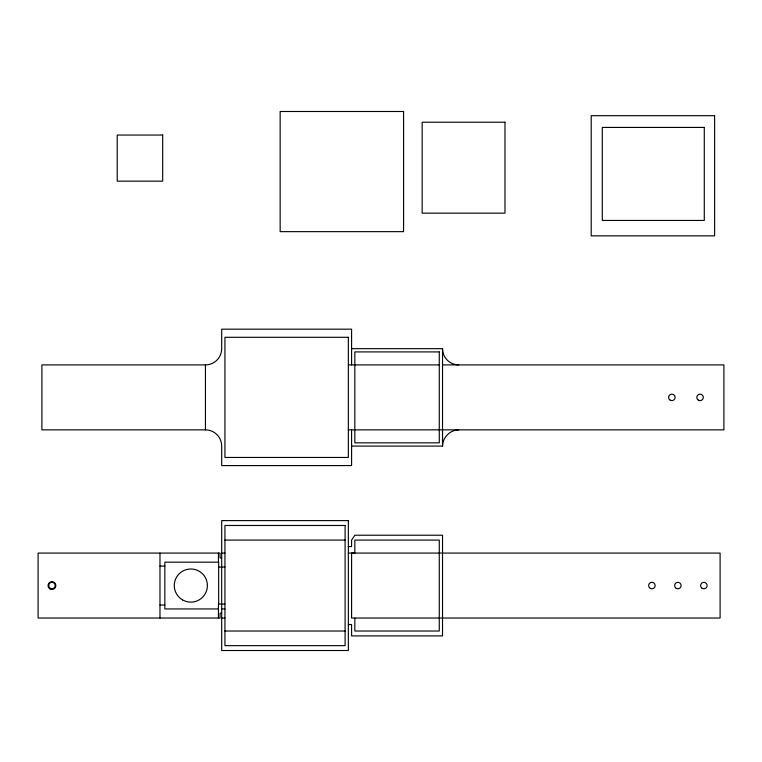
<?xml version="1.0" encoding="UTF-8"?>
<svg xmlns="http://www.w3.org/2000/svg" width="762" height="762" viewBox="0 0 762 762"><rect width="100%" height="100%" fill="white"/><g stroke="black" fill="none" stroke-linecap="round" stroke-linejoin="round"><path stroke-width="1.14" d="M351.587 348.663L442.522 348.663A16.24 16.24 0 0 0 458.762 364.903M351.587 364.903L351.587 329.174L221.685 329.174L221.685 348.663A16.24 16.24 0 0 1 205.445 364.903L41.9 364.903L41.9 429.854L205.445 429.854A16.24 16.24 0 0 1 221.685 446.094L221.685 465.582L351.587 465.582L351.587 429.854M348.348 364.903L439.274 364.903M442.522 364.903L723.9 364.903L723.9 429.854L348.348 429.854M351.587 446.094L442.522 446.094A16.659 16.659 0 0 1 458.762 429.854M224.933 540.087L345.1 540.087M348.348 546.583L351.587 546.583L351.587 540.087L354.835 535.219L442.522 535.219L442.522 635.899L351.587 635.899L351.587 624.526L348.348 624.526M221.685 553.079L224.933 553.079M221.685 557.955L220.066 557.955L220.066 553.079L38.1 553.079L38.1 618.03L220.066 618.03L220.066 613.162L221.685 613.162M159.982 566.071L164.849 566.071M218.675 567.042L224.933 567.042M224.933 604.066L218.437 604.066L218.437 618.03M159.982 605.047L164.849 605.047M218.437 608.943L164.849 608.943L164.849 562.175L218.675 562.175L218.675 604.066M221.685 608.943L224.933 608.943M221.685 618.03L224.933 618.03M224.933 631.022L345.1 631.022M348.348 553.079L720.1 553.079L720.1 618.03L351.587 618.03L351.587 553.079L354.835 553.079L354.835 540.087L439.274 540.087L439.274 631.022L354.835 631.022L354.835 618.03M442.522 348.663L442.522 446.094M218.437 553.079L218.437 562.175M205.445 364.903L205.445 429.854M159.982 553.079L159.982 618.03M403.574 111.49L280.159 111.49L280.159 231.648L403.574 231.648L403.574 111.49M714.613 115.691L591.207 115.691L591.207 235.858L714.613 235.858L714.613 115.691M504.977 122.225L422.158 122.225L422.158 213.16L504.977 213.16L504.977 122.225M704.288 127.416L602.313 127.416L602.313 220.447L704.288 220.447L704.288 127.416M162.687 135.045L117.224 135.045L117.224 181.156L162.687 181.156L162.687 135.045M348.348 337.299L224.933 337.299L224.933 457.457L348.348 457.457L348.348 337.299M439.274 351.911L354.835 351.911L354.835 442.846L439.274 442.846L439.274 351.911M348.348 520.608L221.685 520.608L221.685 650.51L348.348 650.51L348.348 520.608M345.1 525.475L224.933 525.475L224.933 645.643L345.1 645.643L345.1 525.475M698.449 400.193A3.248 3.248 0 0 0 703.316 397.383A3.248 3.248 0 0 0 698.449 394.564A3.248 3.248 0 0 0 698.449 400.193M670.227 400.193A3.248 3.248 0 0 0 675.103 397.383A3.248 3.248 0 0 0 670.227 394.564A3.248 3.248 0 0 0 670.227 400.193M50.33 588.369A3.248 3.248 0 0 0 55.197 585.559A3.248 3.248 0 0 0 50.33 582.749A3.248 3.248 0 0 0 50.33 588.369M701.602 587.893A3.248 3.248 0 0 0 707.012 586.34A3.248 3.248 0 0 0 702.964 582.435A3.248 3.248 0 0 0 701.602 587.893M676.256 588.369A3.248 3.248 0 0 0 681.123 585.559A3.248 3.248 0 0 0 676.256 582.749A3.248 3.248 0 0 0 676.256 588.369M650.272 588.369A3.248 3.248 0 0 0 655.149 585.559A3.248 3.248 0 0 0 650.272 582.749A3.248 3.248 0 0 0 650.272 588.369M182.556 599.904A16.564 16.564 0 0 0 207.397 585.559A16.564 16.564 0 0 0 182.556 571.214A16.564 16.564 0 0 0 182.556 599.904M49.997 588.931A3.896 3.896 0 0 0 55.845 585.559A3.896 3.896 0 0 0 49.997 582.178A3.896 3.896 0 0 0 49.997 588.931"/></g></svg>
